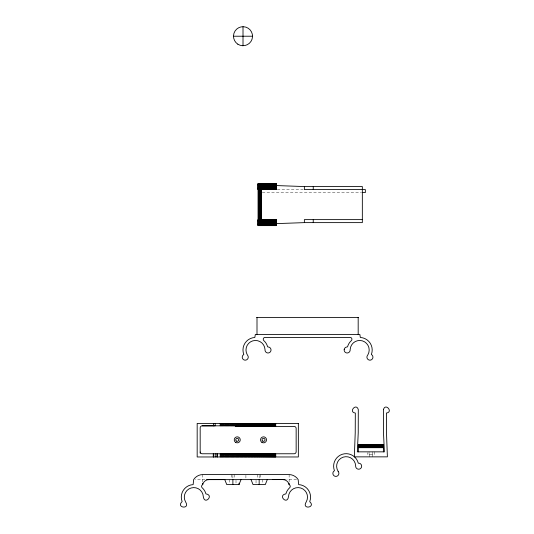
<?xml version="1.0" encoding="UTF-8"?>
<svg xmlns="http://www.w3.org/2000/svg" width="534" height="534" viewBox="0 0 534 534"><rect width="100%" height="100%" fill="white"/><g stroke="black" fill="none" stroke-linecap="round" stroke-linejoin="round"><path stroke-width="0.4" stroke-dasharray="2.67 2" d="M205.029 479.612L195.284 479.612M277.32 189.563L303.158 189.563M262.321 192.574L361.505 192.574M296.524 479.612L286.771 479.612M374.467 451.851L374.467 454.254L367.252 454.254L367.252 452.652M372.665 451.851L372.665 454.254M372.345 454.254L372.345 456.857M369.374 454.254L369.374 456.857M369.054 451.851L369.054 454.254M289.128 474.572L289.128 481.775M262.287 479.585L262.287 483.163M260.665 474.572L260.665 478.871M259.164 475.293L259.164 478.871M257.662 474.572L257.662 478.871M256.04 480.3L256.04 483.163M245.907 475.293L245.907 478.871M236.008 480.3L236.008 483.163M234.386 474.572L234.386 478.871M232.884 475.293L232.884 478.871M231.376 474.572L231.382 478.871M229.76 479.585L229.76 483.163M202.686 474.572L202.686 481.775"/><path stroke-width="0.8" d="M215.189 423.415L215.175 425.818L202.179 425.832A2.002 2.002 0 0 0 200.177 427.834L200.177 451.764A2.002 2.002 0 0 0 202.179 453.766L294.147 453.766A2.002 2.002 0 0 0 296.15 451.764L296.15 428.428A2.002 2.002 0 0 0 294.147 426.426L235.741 426.426L235.741 425.825L202.179 425.832M220.215 425.818L220.215 423.415M221.063 425.818L221.063 423.415M221.917 425.818L221.917 423.415M222.771 425.818L222.771 423.415M223.619 425.818L223.619 423.415M224.474 425.818L224.474 423.415M225.321 425.818L225.321 423.415M226.169 425.818L226.169 423.415M227.017 425.818L227.017 423.415M227.864 425.818L227.864 423.415M228.712 425.818L228.712 423.415M229.56 425.818L229.56 423.415M230.401 425.818L230.401 423.415M231.242 425.818L231.242 423.415M232.083 425.818L232.083 423.415M232.917 425.818L232.917 423.415M233.752 425.818L233.752 423.415M234.586 423.415L234.586 425.818L235.414 425.825L235.414 423.415M236.242 423.415L236.242 426.419L235.741 426.419M237.069 426.419L237.069 423.415M237.89 426.419L237.89 423.415M238.705 426.419L238.705 423.415M239.526 426.419L239.526 423.415M240.333 426.419L240.333 423.415M241.141 426.419L241.141 423.415M241.949 426.419L241.949 423.415M242.75 426.419L242.75 423.415M243.551 426.419L243.551 423.415M244.345 426.419L244.345 423.415M245.133 426.419L245.133 423.415M245.92 426.419L245.92 423.415M246.701 426.419L246.701 423.415M247.476 426.419L247.476 423.415M248.243 426.419L248.243 423.415M249.011 426.419L249.011 423.415M249.778 426.419L249.778 423.415M250.533 426.419L250.533 423.415M251.287 426.419L251.287 423.415M252.028 426.419L252.028 423.415M252.769 426.419L252.769 423.415M253.51 426.419L253.51 423.415M254.237 426.419L254.237 423.415M254.958 426.419L254.958 423.415M255.679 426.419L255.679 423.415M256.387 426.419L256.387 423.415M257.094 426.419L257.094 423.415M257.795 426.419L257.795 423.415M258.489 426.419L258.489 423.415M259.177 426.419L259.177 423.415M259.851 426.419L259.851 423.415M260.525 426.419L260.525 423.415M261.193 426.419L261.193 423.415M261.854 426.419L261.854 423.415M262.501 426.419L262.501 423.415M263.149 426.419L263.149 423.415M263.783 426.419L263.783 423.415M264.417 426.419L264.417 423.415M265.038 426.419L265.038 423.415M265.652 426.419L265.652 423.415M266.259 426.419L266.259 423.415M266.853 426.419L266.853 423.415M267.447 426.419L267.447 423.415M268.028 426.419L268.028 423.415M268.602 426.419L268.602 423.415M269.169 426.419L269.169 423.415M269.73 426.419L269.73 423.415M270.277 426.419L270.277 423.415M270.818 426.419L270.818 423.415M271.352 426.419L271.352 423.415M271.873 426.419L271.873 423.415M272.387 426.419L272.387 423.415M272.894 426.419L272.894 423.415M273.388 426.419L273.388 423.415M273.875 426.419L273.875 423.415M274.356 426.419L274.356 423.415M274.823 426.419L274.823 423.415M275.284 426.419L275.284 423.415M275.711 426.419L275.711 423.415M200.177 453.259L200.197 452.031M224.747 479.585L226.756 484.592L239.012 484.592L241.014 479.585M267.3 479.585L265.298 484.592L253.036 484.592L251.033 479.585M208.24 479.645L282.846 479.605A6.441 6.441 0 0 1 289.128 484.652A1.902 1.902 0 0 1 289.615 487.802A12.522 12.522 0 0 0 285.904 493.87C277.333 495.205 287.352 505.491 288.493 496.613A9.519 9.519 0 0 1 300.702 487.989A9.519 9.519 0 0 1 306.242 501.867C301.256 509.963 316.275 507.62 309.713 501.666A12.522 12.522 0 0 0 298.653 484.605L298.172 479.612A10.94 10.94 0 0 0 289.128 474.572L202.686 474.572A10.94 10.94 0 0 0 193.642 479.612L193.154 484.605A12.522 12.522 0 0 0 182.121 501.6C175.526 507.747 190.578 509.87 185.572 501.867A9.519 9.519 0 0 1 191.112 487.989A9.519 9.519 0 0 1 203.314 496.613C204.455 505.491 214.474 495.205 205.91 493.87A12.522 12.522 0 0 0 202.192 487.802A1.902 1.902 0 0 1 202.686 484.652L202.686 483.21M276.185 223.626L304.367 222.625L362.339 222.625L362.339 186.56L304.367 186.56L276.185 185.558M206.591 479.605L223.639 479.585M233.492 36.219L252.529 36.219M258.149 183.609L276.185 183.689M258.149 183.803L276.185 183.803M258.149 183.87L276.185 183.87M258.149 183.943L276.185 183.943M258.149 184.117L276.185 184.117M258.149 184.217L276.185 184.217M258.149 184.317L276.185 184.317M258.149 184.424L276.185 184.424M258.149 184.537L276.185 184.537M258.149 184.657L276.185 184.657M258.149 184.784L276.185 184.784M258.149 184.911L276.185 184.911M258.149 185.051L276.185 185.051M258.149 185.185L276.185 185.185M258.149 185.331L276.185 185.331M258.149 185.472L276.185 185.472M258.149 185.625L276.185 185.625M258.149 185.772L276.185 185.772M258.149 185.925L276.185 185.925M258.149 186.079L276.185 186.079M258.149 186.239L276.185 186.239M258.149 186.393L276.185 186.393M258.149 186.553L276.185 186.553M258.149 186.713L276.185 186.713M258.149 186.867L276.185 186.867M258.149 187.027L276.185 187.027M258.149 187.18L276.185 187.18M258.149 187.334L276.185 187.334M258.149 187.481L276.185 187.481M258.149 187.634L276.185 187.634M258.149 187.774L276.185 187.774M258.149 187.921L276.185 187.921M258.149 188.061L276.185 188.061M258.149 188.195L276.185 188.195M258.149 188.322L276.185 188.322M258.149 188.449L276.185 188.449M258.149 188.569L276.185 188.569M258.149 188.682L276.185 188.682M258.149 188.789L276.185 188.789M258.149 188.896L276.185 188.896M258.149 188.989L276.185 188.989M258.149 189.163L276.185 189.076M258.149 189.236L276.185 189.236M258.149 189.303L276.185 189.316M258.149 189.39L276.185 189.497M258.149 189.563L276.185 189.563L276.185 183.562L258.149 183.583L258.149 225.622L276.185 225.622L276.185 219.628L258.149 219.648M362.339 192.574L365.343 192.574L365.343 189.563L304.367 189.563L304.367 186.56M362.339 219.621L304.367 219.621L304.367 222.625M258.149 219.688L276.185 219.728M276.185 219.768L258.149 219.821L276.185 219.948M258.149 220.021L276.185 220.021M258.149 220.195L276.185 220.108M258.149 220.288L276.185 220.288M258.149 220.395L276.185 220.395M258.149 220.502L276.185 220.502M258.149 220.615L276.185 220.615M258.149 220.736L276.185 220.736M258.149 220.862L276.185 220.862M258.149 220.989L276.185 220.989M258.149 221.123L276.185 221.123M258.149 221.263L276.185 221.263M258.149 221.41L276.185 221.41M258.149 221.55L276.185 221.55M258.149 221.703L276.185 221.703M258.149 221.85L276.185 221.85M258.149 222.004L276.185 222.004M258.149 222.157L276.185 222.157M258.149 222.318L276.185 222.318M258.149 222.471L276.185 222.471M258.149 222.631L276.185 222.631M258.149 222.791L276.185 222.791M258.149 222.945L276.185 222.945M258.149 223.105L276.185 223.105M258.149 223.259L276.185 223.259M258.149 223.412L276.185 223.412M258.149 223.559L276.185 223.559M258.149 223.713L276.185 223.713M258.149 223.853L276.185 223.853M258.149 224L276.185 224M258.149 224.133L276.185 224.133M258.149 224.273L276.185 224.273M258.149 224.4L276.185 224.4M258.149 224.527L276.185 224.527M258.149 224.647L276.185 224.647M258.149 224.761L276.185 224.761M258.149 224.867L276.185 224.867M258.149 224.968L276.185 224.968M258.149 225.068L276.185 225.068M258.149 225.154L276.185 225.154M258.149 225.241L276.185 225.315M258.149 225.381L276.185 225.381M258.149 225.542L276.185 225.495M256.594 317.456L358.581 317.456M358.341 444.902L383.379 444.835L383.379 451.851M358.341 444.982L383.379 445.036L358.341 445.096M358.341 445.243L383.379 445.162M358.341 445.323L383.379 445.323M358.341 445.409L383.379 445.409M358.341 445.51L383.379 445.51M358.341 445.61L383.379 445.61M358.341 445.716L383.379 445.716M358.341 445.83L383.379 445.83M358.341 445.95L383.379 445.95M358.341 446.077L383.379 446.077M358.341 446.204L383.379 446.204M358.341 446.337L383.379 446.337M358.341 446.477L383.379 446.477M358.341 446.618L383.379 446.618M358.341 446.764L383.379 446.764M358.341 446.911L383.379 446.911M358.341 447.065L383.379 447.065M358.341 447.218L383.379 447.218M358.341 447.372L383.379 447.372M358.341 447.525L383.379 447.525M358.341 447.686L383.379 447.686M272.427 479.585L285.203 479.605M338.149 471.409L338.249 471.535A3.004 3.004 0 0 1 337.608 475.847A3.004 3.004 0 0 1 333.329 474.98A3.004 3.004 0 0 1 334.424 470.754L334.451 470.688A12.522 12.522 0 0 1 342.267 454.287A12.522 12.522 0 0 1 358.234 462.958L358.347 463.212A3.004 3.004 0 0 1 361.605 465.575L361.631 466.669A3.004 3.004 0 0 1 358.274 469.179A3.004 3.004 0 0 1 355.671 465.888L355.644 465.701A9.519 9.519 0 0 0 343.202 457.151A9.519 9.519 0 0 0 338.156 471.382L338.249 471.535M358.341 444.835L358.341 451.851M358.18 317.456L358.18 334.491M313.238 186.56L313.238 189.563M313.238 219.621L313.238 222.625M289.128 483.21L289.128 484.652M275.731 453.766L275.731 456.971M275.284 453.766L275.284 456.971M274.823 453.766L274.823 456.971M274.356 453.766L274.356 456.971M273.875 453.766L273.875 456.971M273.388 453.766L273.388 456.971M272.894 453.766L272.894 456.971M272.387 453.766L272.387 456.971M271.873 453.766L271.873 456.971M271.352 453.766L271.352 456.971M270.818 453.766L270.818 456.971M270.277 453.766L270.277 456.971M269.73 453.766L269.73 456.971M269.169 453.766L269.169 456.971M268.602 453.766L268.602 456.971M268.028 453.766L268.028 456.971M267.447 453.766L267.447 456.971M266.853 453.766L266.853 456.971M266.259 453.766L266.259 456.971M265.652 453.766L265.652 456.971M265.038 453.766L265.038 456.971M264.417 453.766L264.417 456.971M263.783 453.766L263.783 456.971M263.149 453.766L263.149 456.971M262.501 453.766L262.501 456.971M261.854 453.766L261.854 456.971M261.193 453.766L261.193 456.971M261.093 189.563L261.119 219.621M261.013 189.563L261.053 219.621M260.899 189.563L260.899 219.621M260.752 189.563L260.832 219.621M260.672 189.563L260.672 219.621M260.585 189.563L260.585 219.621M260.525 453.766L260.525 456.971M260.485 189.563L260.485 219.621M260.385 189.563L260.385 219.621M260.278 189.563L260.278 219.621M260.165 189.563L260.165 219.621M260.045 189.563L260.045 219.621M259.918 189.563L259.918 219.621M259.851 453.766L259.851 456.971M259.791 189.563L259.791 219.621M259.657 189.563L259.657 219.621M259.517 189.563L259.517 219.621M259.377 189.563L259.377 219.621M259.23 189.563L259.23 219.621M259.177 453.766L259.177 456.971M259.083 189.563L259.083 219.621M259.164 479.585L259.164 484.592M258.93 189.563L258.93 219.621M258.776 189.563L258.776 219.621M258.623 189.563L258.623 219.621M258.463 189.563L258.463 219.621M258.489 453.766L258.489 456.971M258.309 189.563L258.309 219.621M257.795 453.766L257.795 456.971M257.094 453.766L257.094 456.971M257.001 317.456L257.001 334.491M256.387 453.766L256.387 456.971M255.679 453.766L255.679 456.971M254.958 453.766L254.958 456.971M254.237 453.766L254.237 456.971M253.51 453.766L253.51 456.971M252.769 453.766L252.769 456.971M252.028 453.766L252.028 456.971M251.287 453.766L251.287 456.971M250.533 453.766L250.533 456.971M249.778 453.766L249.778 456.971M249.011 453.766L249.011 456.971M248.243 453.766L248.243 456.971M247.476 453.766L247.476 456.971M246.701 453.766L246.701 456.971M245.92 453.766L245.92 456.971M245.133 453.766L245.133 456.971M244.345 453.766L244.345 456.971M243.551 453.766L243.551 456.971M243.01 26.7L243.01 45.737M242.75 453.766L242.75 456.971M241.949 453.766L241.949 456.971M241.141 453.766L241.141 456.971M240.333 453.766L240.333 456.971M239.526 453.766L239.526 456.971M239.012 483.163L239.012 484.592M238.705 453.766L238.705 456.971M237.89 453.766L237.89 456.971M237.069 453.766L237.069 456.971M236.242 453.766L236.242 456.971M235.414 453.766L235.414 456.971M234.586 453.766L234.586 456.971M233.752 453.766L233.752 456.971M232.917 453.766L232.917 456.971M232.884 479.585L232.884 484.592M232.083 453.766L232.083 456.971M231.242 453.766L231.242 456.971M230.401 453.766L230.401 456.971M229.56 453.766L229.56 456.971M228.712 453.766L228.712 456.971M227.864 453.766L227.864 456.971M227.017 453.766L227.017 456.971M226.169 453.766L226.169 456.971M225.321 453.766L225.321 456.971M224.474 453.766L224.474 456.971M223.619 453.766L223.619 456.971M222.771 453.766L222.771 456.971M221.917 453.766L221.917 456.971M221.063 453.766L221.063 456.971M220.215 453.766L220.215 456.971M217.211 453.766L217.211 456.971M217.118 453.766L217.118 456.971M215.215 453.766L215.222 456.971M213.56 423.415L213.473 425.818M213.38 453.766L213.38 456.971M213.293 453.766L213.293 456.971M202.686 484.652A6.441 6.441 0 0 1 208.961 479.605M383.419 409.565L383.492 432.887L384.387 451.851L357.333 451.851L358.227 432.887L358.301 409.565C356.245 402.563 348.088 412.114 355.324 413.049L355.223 432.887L354.329 456.857L387.39 456.857L386.496 432.887L386.396 413.049C393.631 412.114 385.475 402.563 383.419 409.565M344.216 349.356L344.19 350.451A3.004 3.004 0 0 0 347.547 352.961A3.004 3.004 0 0 0 350.144 349.67L350.177 349.483A9.519 9.519 0 0 1 362.386 340.859A9.519 9.519 0 0 1 367.919 354.743L367.572 355.317A3.004 3.004 0 0 0 367.098 358.147L367.632 359.095A3.004 3.004 0 0 0 372.258 359.075A3.004 3.004 0 0 0 371.397 354.536L371.37 354.469A12.522 12.522 0 0 0 360.337 337.475L359.856 334.491L255.319 334.491L254.838 337.475A12.522 12.522 0 0 0 243.804 354.469L243.824 354.516A3.004 3.004 0 0 0 242.917 359.075A3.004 3.004 0 0 0 247.542 359.095L248.076 358.147A3.004 3.004 0 0 0 247.602 355.317L247.255 354.743A9.519 9.519 0 0 1 252.789 340.859A9.519 9.519 0 0 1 264.998 349.483L265.031 349.67A3.004 3.004 0 0 0 267.627 352.961A3.004 3.004 0 0 0 270.985 350.451L270.958 349.356A3.004 3.004 0 0 0 268.021 346.973L267.594 346.74A12.522 12.522 0 0 0 263.876 340.679A1.902 1.902 0 0 1 264.37 337.521L350.805 337.521A1.902 1.902 0 0 1 351.299 340.679A12.522 12.522 0 0 0 347.581 346.74L347.16 346.973A3.004 3.004 0 0 0 344.216 349.356M298.352 423.415L197.173 423.415L197.173 456.971L298.352 456.971L298.352 423.415M237.83 44.195A9.519 9.519 0 0 0 252.515 36.712A9.519 9.519 0 0 0 238.691 27.735A9.519 9.519 0 0 0 237.83 44.195M236.428 441.104A1.502 1.502 0 0 0 238.745 439.923A1.502 1.502 0 0 0 236.562 438.501A1.502 1.502 0 0 0 236.428 441.104M262.708 441.104A1.502 1.502 0 0 0 265.031 439.923A1.502 1.502 0 0 0 262.848 438.501A1.502 1.502 0 0 0 262.708 441.104M261.894 442.366A3.004 3.004 0 0 0 266.533 440.003A3.004 3.004 0 0 0 262.161 437.166A3.004 3.004 0 0 0 261.894 442.366M235.607 442.366A3.004 3.004 0 0 0 240.247 440.003A3.004 3.004 0 0 0 235.881 437.166A3.004 3.004 0 0 0 235.607 442.366"/></g></svg>
